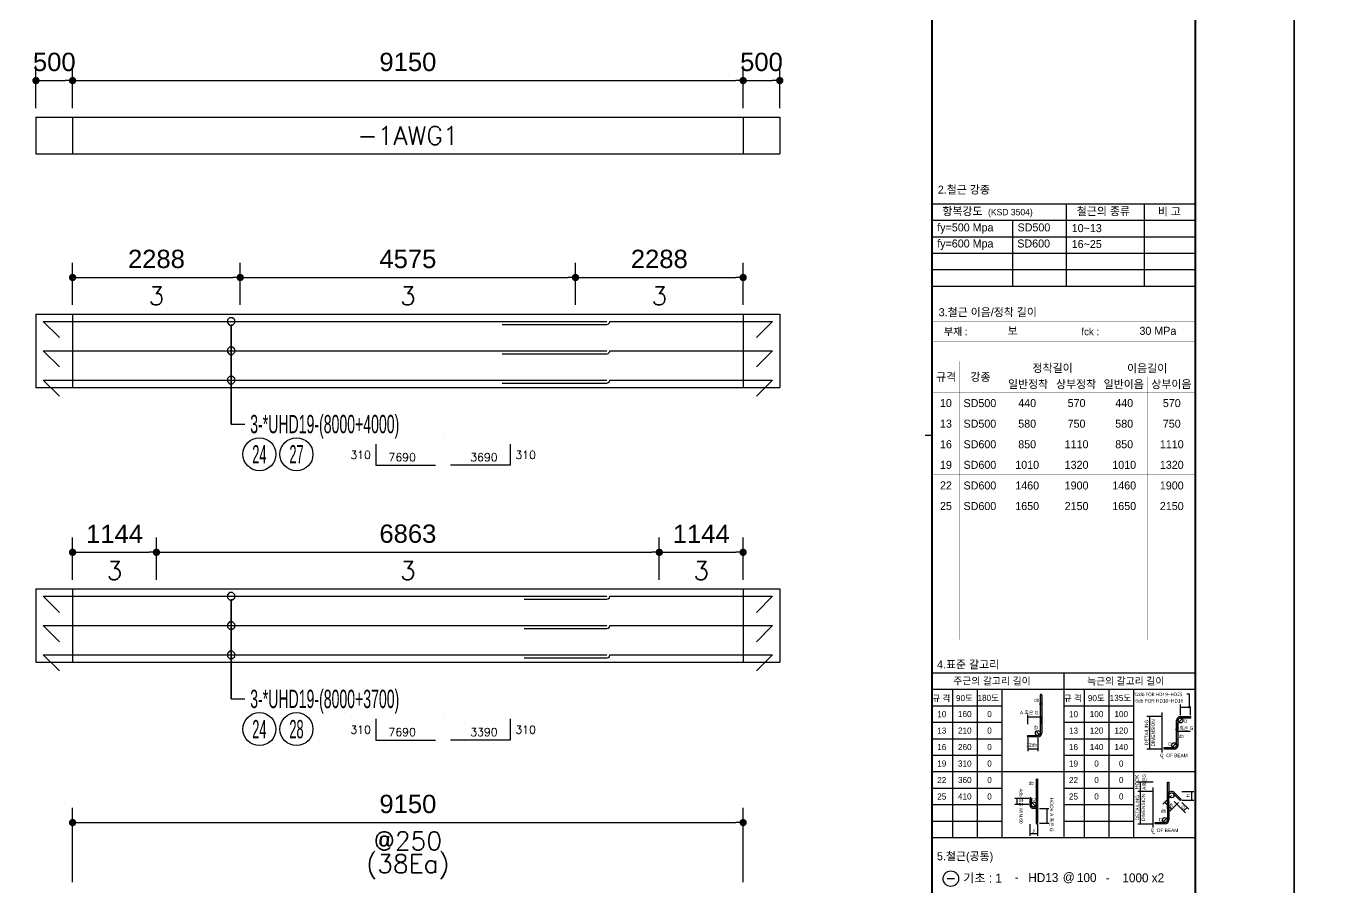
# Model space of a CAD drawing. Header units: millimetres. Extents: x 350420 to 672135, y -312840 to -44390.
# Drawn here: x 487304 to 505279, y -154890 to -143151 of the extents above; entities that cross this region are included whole.
import ezdxf
from ezdxf.enums import TextEntityAlignment as Align

# ---------------------------------------------------------------- set-up
doc = ezdxf.new("R2010")
doc.units = ezdxf.units.MM
doc.header["$LTSCALE"] = 65
doc.layers.get('Defpoints').update_dxf_attribs({"color": 145})
for name, color, linetype in [('00', 7, 'Continuous'), ('RP_DIM', 7, 'Continuous'), ('RP_TAG', 7, 'Continuous'), ('XDIM', 7, 'Continuous'), ('XREBAR', 1, 'Continuous'), ('XSTRUCT', 2, 'Continuous')]:
    doc.layers.add(name, color=color, linetype=linetype)
doc.styles.add('ARIAL', font='malgun.ttf')
doc.styles.add('HYULL', font='Dotum.ttf')
doc.styles.add('RPWK1', font='arial.ttf', dxfattribs={"bigfont": 'whgtxt.shx'})
doc.styles.add('RPWK2', font='romans.shx', dxfattribs={"bigfont": 'whgtxt.shx'})
doc.styles.get("Standard").update_dxf_attribs({"font": 'arial.ttf'})
doc.styles.add('XRebar', font='Romans.shx', dxfattribs={"bigfont": 'whgtxt.shx'})
doc.styles.add('XRebarSheet', font='Hmkmrhd_0.ttf')
doc.dimstyles.new('NDIM', dxfattribs={"dimtxt": 3, "dimasz": 1.5, "dimexe": 2, "dimexo": 2, "dimgap": 1, "dimtad": 1, "dimdec": 0, "dimdsep": 46, "dimlunit": 6, "dimtxsty": 'ARIAL', "dimblk": 'DOT', "dimcen": 1, "dimclrd": 256, "dimclre": 7, "dimclrt": 3, "dimadec": 0, "dimazin": 0, "dimtfac": 1, "dimtdec": 0, "dimtix": 1, "dimtmove": 2, "dimatfit": 3, "dimldrblk": 'DOT', "dimfxl": 0, "dimtvp": 1, "dimtolj": 1, "dimlwd": -1, "dimlwe": -1, "dimarcsym": 0})
doc.dimstyles.new('XRebarm', dxfattribs={"dimscale": 100, "dimtxt": 2.5, "dimasz": 1, "dimexe": 2, "dimexo": 0, "dimgap": 1.25, "dimtad": 1, "dimdec": 0, "dimzin": 0, "dimdsep": 46, "dimtxsty": 'Standard', "dimblk": 'DOT', "dimcen": 0.09, "dimclrd": 7, "dimclre": 7, "dimclrt": 3, "dimadec": 0, "dimazin": 0, "dimtfac": 1, "dimtdec": 4, "dimtofl": 0, "dimtmove": 0, "dimatfit": 3, "dimfxl": 0, "dimtolj": 1, "dimtzin": 0, "dimarcsym": 0})

# ---------------------------------------------------------------- blocks, each defined once
blk = doc.blocks.new('_Dot')
at = {"color": 0, "linetype": 'ByBlock', "lineweight": -2}
blk.add_line((-0.5, 0), (-1, 0), dxfattribs=at)
at = {"color": 0, "linetype": 'ByBlock', "const_width": 0.5}
blk.add_lwpolyline([(-0.25, 0, 1), (0.25, 0, 1)], format="xyb", close=True, dxfattribs=at)
blk = doc.blocks.new('*D7')
at = {"color": 7, "transparency": 16777216}
for p, q in [((80432, 20451), (80432, 20463)), ((80477, 20451), (80477, 20463))]:
    blk.add_line(p, q, dxfattribs=at)
at = {"transparency": 16777216}
blk.add_line((80433, 20461), (80475, 20461), dxfattribs=at)
at = {"layer": 'Defpoints', "color": 0, "transparency": 16777216}
for p in [(80432, 20449), (80477, 20461), (80477, 20449)]:
    blk.add_point(p, dxfattribs=at)
at = {"transparency": 16777216, "xscale": 1.5, "yscale": 1.5, "zscale": 1.5, "rotation": 180}
blk.add_blockref('_Dot', (80432, 20461), dxfattribs=at)
at = {"transparency": 16777216, "xscale": 1.5, "yscale": 1.5, "zscale": 1.5}
blk.add_blockref('_Dot', (80477, 20461), dxfattribs=at)
blk = doc.blocks.new('*D8')
at = {"color": 7, "transparency": 16777216}
for p, q in [((76172, 19024), (76172, 19045)), ((76217, 19024), (76217, 19045))]:
    blk.add_line(p, q, dxfattribs=at)
at = {"transparency": 16777216}
blk.add_line((76215, 19043), (76174, 19043), dxfattribs=at)
at = {"layer": 'Defpoints', "color": 0, "transparency": 16777216}
for p in [(76172, 19043), (76172, 19022), (76217, 19022)]:
    blk.add_point(p, dxfattribs=at)
at = {"transparency": 16777216, "xscale": 1.5, "yscale": 1.5, "zscale": 1.5, "rotation": 180}
blk.add_blockref('_Dot', (76172, 19043), dxfattribs=at)
at = {"transparency": 16777216, "xscale": 1.5, "yscale": 1.5, "zscale": 1.5}
blk.add_blockref('_Dot', (76217, 19043), dxfattribs=at)
blk = doc.blocks.new('*D9')
at = {"transparency": 16777216}
blk.add_line((80158, 18181), (80199, 18181), dxfattribs=at)
at = {"layer": 'Defpoints', "color": 0, "transparency": 16777216}
for p in [(80156, 18181), (80201, 18181), (80201, 18181)]:
    blk.add_point(p, dxfattribs=at)
at = {"transparency": 16777216, "xscale": 1.5, "yscale": 1.5, "zscale": 1.5, "rotation": 180}
blk.add_blockref('_Dot', (80156, 18181), dxfattribs=at)
at = {"transparency": 16777216, "xscale": 1.5, "yscale": 1.5, "zscale": 1.5}
blk.add_blockref('_Dot', (80201, 18181), dxfattribs=at)
blk = doc.blocks.new('*D1497')
at = {"layer": 'Defpoints', "color": 0, "linetype": 'Continuous', "ltscale": 7.6496e-308, "transparency": 16777216}
for p in [(487935, -143891), (487435, -144266), (487935, -144266)]:
    blk.add_point(p, dxfattribs=at)
at = {"layer": 'XDIM', "color": 7, "linetype": 'Continuous', "lineweight": -2, "ltscale": 7.6496e-308, "transparency": 16777216}
for p, q in [((487435, -144266), (487435, -143691)), ((487935, -144266), (487935, -143691)), ((487535, -143891), (487835, -143891))]:
    blk.add_line(p, q, dxfattribs=at)
at = {"layer": 'XDIM', "color": 7, "linetype": 'Continuous', "lineweight": -2, "ltscale": 7.6496e-308, "transparency": 16777216, "xscale": 100, "yscale": 100, "zscale": 100, "rotation": 180}
blk.add_blockref('_Dot', (487435, -143891), dxfattribs=at)
at = {"layer": 'XDIM', "color": 7, "linetype": 'Continuous', "lineweight": -2, "ltscale": 7.6496e-308, "transparency": 16777216, "xscale": 100, "yscale": 100, "zscale": 100}
blk.add_blockref('_Dot', (487935, -143891), dxfattribs=at)
at = {"layer": 'XDIM', "color": 3, "linetype": 'Continuous', "ltscale": 7.6496e-308, "transparency": 16777216, "insert": (487685, -143638), "char_height": 250, "attachment_point": 5}
blk.add_mtext('\\A1;500', dxfattribs=at)
blk = doc.blocks.new('*D1498')
at = {"layer": 'Defpoints', "color": 0, "linetype": 'Continuous', "ltscale": 7.6496e-308, "transparency": 16777216}
for p in [(497085, -143891), (487935, -144266), (497085, -144266)]:
    blk.add_point(p, dxfattribs=at)
at = {"layer": 'XDIM', "color": 7, "linetype": 'Continuous', "lineweight": -2, "ltscale": 7.6496e-308, "transparency": 16777216}
for p, q in [((487935, -144266), (487935, -143691)), ((497085, -144266), (497085, -143691)), ((488035, -143891), (496985, -143891))]:
    blk.add_line(p, q, dxfattribs=at)
at = {"layer": 'XDIM', "color": 7, "linetype": 'Continuous', "lineweight": -2, "ltscale": 7.6496e-308, "transparency": 16777216, "xscale": 100, "yscale": 100, "zscale": 100, "rotation": 180}
blk.add_blockref('_Dot', (487935, -143891), dxfattribs=at)
at = {"layer": 'XDIM', "color": 7, "linetype": 'Continuous', "lineweight": -2, "ltscale": 7.6496e-308, "transparency": 16777216, "xscale": 100, "yscale": 100, "zscale": 100}
blk.add_blockref('_Dot', (497085, -143891), dxfattribs=at)
at = {"layer": 'XDIM', "color": 3, "linetype": 'Continuous', "ltscale": 7.6496e-308, "transparency": 16777216, "insert": (492510, -143638), "char_height": 250, "attachment_point": 5}
blk.add_mtext('\\A1;9150', dxfattribs=at)
blk = doc.blocks.new('*D1499')
at = {"layer": 'Defpoints', "color": 0, "linetype": 'Continuous', "ltscale": 7.6496e-308, "transparency": 16777216}
for p in [(497585, -143891), (497085, -144266), (497585, -144266)]:
    blk.add_point(p, dxfattribs=at)
at = {"layer": 'XDIM', "color": 7, "linetype": 'Continuous', "lineweight": -2, "ltscale": 7.6496e-308, "transparency": 16777216}
for p, q in [((497085, -144266), (497085, -143691)), ((497585, -144266), (497585, -143691)), ((497185, -143891), (497485, -143891))]:
    blk.add_line(p, q, dxfattribs=at)
at = {"layer": 'XDIM', "color": 7, "linetype": 'Continuous', "lineweight": -2, "ltscale": 7.6496e-308, "transparency": 16777216, "xscale": 100, "yscale": 100, "zscale": 100, "rotation": 180}
blk.add_blockref('_Dot', (497085, -143891), dxfattribs=at)
at = {"layer": 'XDIM', "color": 7, "linetype": 'Continuous', "lineweight": -2, "ltscale": 7.6496e-308, "transparency": 16777216, "xscale": 100, "yscale": 100, "zscale": 100}
blk.add_blockref('_Dot', (497585, -143891), dxfattribs=at)
at = {"layer": 'XDIM', "color": 3, "linetype": 'Continuous', "ltscale": 7.6496e-308, "transparency": 16777216, "insert": (497335, -143638), "char_height": 250, "attachment_point": 5}
blk.add_mtext('\\A1;500', dxfattribs=at)
blk = doc.blocks.new('*D1500')
at = {"layer": 'Defpoints', "color": 0, "linetype": 'Continuous', "ltscale": 7.6496e-308, "transparency": 16777216}
for p in [(490223, -146578), (487935, -146953), (490223, -146953)]:
    blk.add_point(p, dxfattribs=at)
at = {"layer": 'XDIM', "color": 7, "linetype": 'Continuous', "lineweight": -2, "ltscale": 7.6496e-308, "transparency": 16777216}
for p, q in [((487935, -146953), (487935, -146378)), ((490223, -146953), (490223, -146378)), ((488035, -146578), (490123, -146578))]:
    blk.add_line(p, q, dxfattribs=at)
at = {"layer": 'XDIM', "color": 7, "linetype": 'Continuous', "lineweight": -2, "ltscale": 7.6496e-308, "transparency": 16777216, "xscale": 100, "yscale": 100, "zscale": 100, "rotation": 180}
blk.add_blockref('_Dot', (487935, -146578), dxfattribs=at)
at = {"layer": 'XDIM', "color": 7, "linetype": 'Continuous', "lineweight": -2, "ltscale": 7.6496e-308, "transparency": 16777216, "xscale": 100, "yscale": 100, "zscale": 100}
blk.add_blockref('_Dot', (490223, -146578), dxfattribs=at)
at = {"layer": 'XDIM', "color": 3, "linetype": 'Continuous', "ltscale": 7.6496e-308, "transparency": 16777216, "insert": (489079, -146326), "char_height": 250, "attachment_point": 5}
blk.add_mtext('\\A1;2288', dxfattribs=at)
blk = doc.blocks.new('*D1501')
at = {"layer": 'Defpoints', "color": 0, "linetype": 'Continuous', "ltscale": 7.6496e-308, "transparency": 16777216}
for p in [(494798, -146578), (490223, -146953), (494798, -146953)]:
    blk.add_point(p, dxfattribs=at)
at = {"layer": 'XDIM', "color": 7, "linetype": 'Continuous', "lineweight": -2, "ltscale": 7.6496e-308, "transparency": 16777216}
for p, q in [((490223, -146953), (490223, -146378)), ((494798, -146953), (494798, -146378)), ((490323, -146578), (494698, -146578))]:
    blk.add_line(p, q, dxfattribs=at)
at = {"layer": 'XDIM', "color": 7, "linetype": 'Continuous', "lineweight": -2, "ltscale": 7.6496e-308, "transparency": 16777216, "xscale": 100, "yscale": 100, "zscale": 100, "rotation": 180}
blk.add_blockref('_Dot', (490223, -146578), dxfattribs=at)
at = {"layer": 'XDIM', "color": 7, "linetype": 'Continuous', "lineweight": -2, "ltscale": 7.6496e-308, "transparency": 16777216, "xscale": 100, "yscale": 100, "zscale": 100}
blk.add_blockref('_Dot', (494798, -146578), dxfattribs=at)
at = {"layer": 'XDIM', "color": 3, "linetype": 'Continuous', "ltscale": 7.6496e-308, "transparency": 16777216, "insert": (492510, -146326), "char_height": 250, "attachment_point": 5}
blk.add_mtext('\\A1;4575', dxfattribs=at)
blk = doc.blocks.new('*D1502')
at = {"layer": 'Defpoints', "color": 0, "linetype": 'Continuous', "ltscale": 7.6496e-308, "transparency": 16777216}
for p in [(497085, -146578), (494798, -146953), (497085, -146953)]:
    blk.add_point(p, dxfattribs=at)
at = {"layer": 'XDIM', "color": 7, "linetype": 'Continuous', "lineweight": -2, "ltscale": 7.6496e-308, "transparency": 16777216}
for p, q in [((494798, -146953), (494798, -146378)), ((497085, -146953), (497085, -146378)), ((494898, -146578), (496985, -146578))]:
    blk.add_line(p, q, dxfattribs=at)
at = {"layer": 'XDIM', "color": 7, "linetype": 'Continuous', "lineweight": -2, "ltscale": 7.6496e-308, "transparency": 16777216, "xscale": 100, "yscale": 100, "zscale": 100, "rotation": 180}
blk.add_blockref('_Dot', (494798, -146578), dxfattribs=at)
at = {"layer": 'XDIM', "color": 7, "linetype": 'Continuous', "lineweight": -2, "ltscale": 7.6496e-308, "transparency": 16777216, "xscale": 100, "yscale": 100, "zscale": 100}
blk.add_blockref('_Dot', (497085, -146578), dxfattribs=at)
at = {"layer": 'XDIM', "color": 3, "linetype": 'Continuous', "ltscale": 7.6496e-308, "transparency": 16777216, "insert": (495941, -146326), "char_height": 250, "attachment_point": 5}
blk.add_mtext('\\A1;2288', dxfattribs=at)
blk = doc.blocks.new('*D1503')
at = {"layer": 'Defpoints', "color": 0, "linetype": 'Continuous', "ltscale": 7.6496e-308, "transparency": 16777216}
for p in [(489079, -150328), (487935, -150703), (489079, -150703)]:
    blk.add_point(p, dxfattribs=at)
at = {"layer": 'XDIM', "color": 7, "linetype": 'Continuous', "lineweight": -2, "ltscale": 7.6496e-308, "transparency": 16777216}
for p, q in [((487935, -150703), (487935, -150128)), ((489079, -150703), (489079, -150128)), ((488035, -150328), (488979, -150328))]:
    blk.add_line(p, q, dxfattribs=at)
at = {"layer": 'XDIM', "color": 7, "linetype": 'Continuous', "lineweight": -2, "ltscale": 7.6496e-308, "transparency": 16777216, "xscale": 100, "yscale": 100, "zscale": 100, "rotation": 180}
blk.add_blockref('_Dot', (487935, -150328), dxfattribs=at)
at = {"layer": 'XDIM', "color": 7, "linetype": 'Continuous', "lineweight": -2, "ltscale": 7.6496e-308, "transparency": 16777216, "xscale": 100, "yscale": 100, "zscale": 100}
blk.add_blockref('_Dot', (489079, -150328), dxfattribs=at)
at = {"layer": 'XDIM', "color": 3, "linetype": 'Continuous', "ltscale": 7.6496e-308, "transparency": 16777216, "insert": (488507, -150078), "char_height": 250, "attachment_point": 5}
blk.add_mtext('\\A1;1144', dxfattribs=at)
blk = doc.blocks.new('*D1504')
at = {"layer": 'Defpoints', "color": 0, "linetype": 'Continuous', "ltscale": 7.6496e-308, "transparency": 16777216}
for p in [(495941, -150328), (489079, -150703), (495941, -150703)]:
    blk.add_point(p, dxfattribs=at)
at = {"layer": 'XDIM', "color": 7, "linetype": 'Continuous', "lineweight": -2, "ltscale": 7.6496e-308, "transparency": 16777216}
for p, q in [((489079, -150703), (489079, -150128)), ((495941, -150703), (495941, -150128)), ((489179, -150328), (495841, -150328))]:
    blk.add_line(p, q, dxfattribs=at)
at = {"layer": 'XDIM', "color": 7, "linetype": 'Continuous', "lineweight": -2, "ltscale": 7.6496e-308, "transparency": 16777216, "xscale": 100, "yscale": 100, "zscale": 100, "rotation": 180}
blk.add_blockref('_Dot', (489079, -150328), dxfattribs=at)
at = {"layer": 'XDIM', "color": 7, "linetype": 'Continuous', "lineweight": -2, "ltscale": 7.6496e-308, "transparency": 16777216, "xscale": 100, "yscale": 100, "zscale": 100}
blk.add_blockref('_Dot', (495941, -150328), dxfattribs=at)
at = {"layer": 'XDIM', "color": 3, "linetype": 'Continuous', "ltscale": 7.6496e-308, "transparency": 16777216, "insert": (492510, -150075), "char_height": 250, "attachment_point": 5}
blk.add_mtext('\\A1;6863', dxfattribs=at)
blk = doc.blocks.new('*D1505')
at = {"layer": 'Defpoints', "color": 0, "linetype": 'Continuous', "ltscale": 7.6496e-308, "transparency": 16777216}
for p in [(497085, -150328), (495941, -150703), (497085, -150703)]:
    blk.add_point(p, dxfattribs=at)
at = {"layer": 'XDIM', "color": 7, "linetype": 'Continuous', "lineweight": -2, "ltscale": 7.6496e-308, "transparency": 16777216}
for p, q in [((495941, -150703), (495941, -150128)), ((497085, -150703), (497085, -150128)), ((496041, -150328), (496985, -150328))]:
    blk.add_line(p, q, dxfattribs=at)
at = {"layer": 'XDIM', "color": 7, "linetype": 'Continuous', "lineweight": -2, "ltscale": 7.6496e-308, "transparency": 16777216, "xscale": 100, "yscale": 100, "zscale": 100, "rotation": 180}
blk.add_blockref('_Dot', (495941, -150328), dxfattribs=at)
at = {"layer": 'XDIM', "color": 7, "linetype": 'Continuous', "lineweight": -2, "ltscale": 7.6496e-308, "transparency": 16777216, "xscale": 100, "yscale": 100, "zscale": 100}
blk.add_blockref('_Dot', (497085, -150328), dxfattribs=at)
at = {"layer": 'XDIM', "color": 3, "linetype": 'Continuous', "ltscale": 7.6496e-308, "transparency": 16777216, "insert": (496513, -150078), "char_height": 250, "attachment_point": 5}
blk.add_mtext('\\A1;1144', dxfattribs=at)
blk = doc.blocks.new('*D1506')
at = {"layer": 'Defpoints', "color": 0, "linetype": 'Continuous', "ltscale": 7.6496e-308, "transparency": 16777216}
for p in [(497085, -154016), (487935, -154828), (497085, -154828)]:
    blk.add_point(p, dxfattribs=at)
at = {"layer": 'XDIM', "color": 7, "linetype": 'Continuous', "lineweight": -2, "ltscale": 7.6496e-308, "transparency": 16777216}
for p, q in [((487935, -154828), (487935, -153816)), ((497085, -154828), (497085, -153816)), ((488035, -154016), (496985, -154016))]:
    blk.add_line(p, q, dxfattribs=at)
at = {"layer": 'XDIM', "color": 7, "linetype": 'Continuous', "lineweight": -2, "ltscale": 7.6496e-308, "transparency": 16777216, "xscale": 100, "yscale": 100, "zscale": 100, "rotation": 180}
blk.add_blockref('_Dot', (487935, -154016), dxfattribs=at)
at = {"layer": 'XDIM', "color": 7, "linetype": 'Continuous', "lineweight": -2, "ltscale": 7.6496e-308, "transparency": 16777216, "xscale": 100, "yscale": 100, "zscale": 100}
blk.add_blockref('_Dot', (497085, -154016), dxfattribs=at)
at = {"layer": 'XDIM', "color": 3, "linetype": 'Continuous', "ltscale": 7.6496e-308, "transparency": 16777216, "insert": (492510, -153763), "char_height": 250, "attachment_point": 5}
blk.add_mtext('\\A1;9150', dxfattribs=at)
blk = doc.blocks.new('*U1799', base_point=(490297.2504, -148578.2164))
at = {"layer": 'RP_TAG', "color": 0, "linetype": 'Continuous', "ltscale": 100}
for centre in [(490483.7504, -148990.7164), (490990.0004, -148990.7164)]:
    blk.add_circle(centre, 225, dxfattribs=at)
at = {"layer": 'RP_TAG', "color": 0, "linetype": 'Continuous', "ltscale": 100, "style": 'RPWK1', "width": 0.55}
blk.add_text('3-*UHD19-(8000+4000)', height=250, dxfattribs=at).set_placement((490358.7504, -148578.2164), align=Align.MIDDLE_LEFT)
at = {"layer": 'RP_TAG', "color": 0, "linetype": 'Continuous', "ltscale": 100, "style": 'RPWK1', "width": 0.5}
for s, p in [('24', (490483.7504, -148990.7164)), ('27', (490990.0004, -148990.7164))]:
    blk.add_text(s, height=250, dxfattribs=at).set_placement(p, align=Align.MIDDLE_CENTER)
blk = doc.blocks.new('*U1800', base_point=(490297.2504, -152328.2164))
at = {"layer": 'RP_TAG', "color": 0, "linetype": 'Continuous', "ltscale": 100}
for centre in [(490483.7504, -152740.7164), (490990.0004, -152740.7164)]:
    blk.add_circle(centre, 225, dxfattribs=at)
at = {"layer": 'RP_TAG', "color": 0, "linetype": 'Continuous', "ltscale": 100, "style": 'RPWK1', "width": 0.55}
blk.add_text('3-*UHD19-(8000+3700)', height=250, dxfattribs=at).set_placement((490358.7504, -152328.2164), align=Align.MIDDLE_LEFT)
at = {"layer": 'RP_TAG', "color": 0, "linetype": 'Continuous', "ltscale": 100, "style": 'RPWK1', "width": 0.5}
for s, p in [('24', (490483.7504, -152740.7164)), ('28', (490990.0004, -152740.7164))]:
    blk.add_text(s, height=250, dxfattribs=at).set_placement(p, align=Align.MIDDLE_CENTER)
blk = doc.blocks.new('dhs_sheet2e')
h = blk.add_hatch(color=256)
edge = h.paths.add_edge_path()
edge.add_line((76299, 21797), (76299, 20646.2))
edge.add_arc((76224.2, 20646.2), 74.7, -90, 0, ccw=False)
edge.add_line((76224.2, 20571.5), (75925.3, 20571.5))
edge.add_arc((75925.3, 20549.1), 22.4, 90, 270)
edge.add_line((75925.3, 20526.7), (76224.2, 20526.7))
edge.add_arc((76224.2, 20646.2), 119.6, 270, 360)
edge.add_line((76343.8, 20646.2), (76343.8, 21797))
edge.add_arc((76321.4, 21797), 22.4, 0, 180)
blk.add_hatch(color=256).paths.add_polyline_path([(80850.3, 21144.3), (80551.4, 21144.3, 0.4142136), (80431.9, 21024.7), (80431.9, 20621.2), (80431.9, 20277.5, -0.4142136), (80357.1, 20202.7), (80058.2, 20202.7), (80058.2, 20157.9), (80357.1, 20157.9, 0.4142136), (80476.7, 20277.5), (80476.7, 20621.2), (80476.7, 21024.7, -0.4142136), (80551.4, 21099.4), (80850.3, 21099.4)])
h = blk.add_hatch(color=256)
h.paths.add_polyline_path([(76216.8, 18481.2, -0.2277351), (76172, 18387.9), (76172, 17913.3, 1), (76216.8, 17913.3)])
h.paths.add_polyline_path([(76216.8, 19258.4, 1), (76172, 19258.4), (76172, 18481.2, -0.1833618), (76153.2, 18431.7, -0.6790836), (76150.1, 18423.9, -0.2067221), (76146.9, 18425.3, -0.6466922), (76022.6, 18481.2), (76022.6, 18660.6, 1), (75977.7, 18660.6), (75977.7, 18481.2, 1), (76216.8, 18481.2)])
h.paths.add_polyline_path([(76153.2, 18431.7, -0.0300135), (76146.9, 18425.3, 0.2067221), (76150.1, 18423.9, 0.6790836)], flags=17)
h = blk.add_hatch(color=256)
h.paths.add_polyline_path([(80200.9, 19160.1), (80156.1, 19160.1), (80156.1, 18756.6, -0.2277351), (80200.9, 18850)])
h.paths.add_polyline_path([(80156.1, 18756.6), (80156.1, 18353.1), (80156.1, 18009.4, -0.4142136), (80081.4, 17934.7), (79782.5, 17934.7), (79782.5, 17889.8), (80081.4, 17889.8, 0.4142136), (80200.9, 18009.4), (80200.9, 18353.1), (80200.9, 18756.6, -0.6681786), (80328.5, 18809.5), (80539.9, 18598.1), (80571.6, 18629.8), (80360.2, 18841.2, 0.6681786)])
at = {"color": 7}
for p, q in [((73013.1, 36694), (81003.6, 36694)), ((77085.8, 36694), (77085.8, 34197)), ((79453.7, 36694), (79453.7, 34197)), ((73013.1, 36194.6), (81003.6, 36194.6)), ((75452.6, 36194.6), (75452.6, 34197)), ((73013.1, 35695.2), (81003.6, 35695.2)), ((73013.1, 35195.8), (81003.6, 35195.8)), ((73013.1, 34696.4), (81003.6, 34696.4)), ((73013.1, 34197), (81003.6, 34197)), ((73013.1, 29664.7), (72813.3, 29664.7)), ((80551.4, 21191.6), (80551.4, 21507.4)), ((80850.3, 21191.6), (80850.3, 21435)), ((76343.8, 20916), (76343.8, 21141.7)), ((79996, 21144.3), (79533, 21144.3)), ((80431.9, 20947.5), (80431.9, 20685.3)), ((79996, 20157.9), (79533, 20157.9)), ((79720.2, 19160.1), (79257.5, 19160.1)), ((79720.2, 18876.2), (79257.5, 18876.2)), ((79720.2, 18876.2), (79257.5, 18876.2)), ((80591.1, 18876.2), (80958.3, 18876.2)), ((75953.1, 18660.6), (75532.2, 18660.6)), ((75953.1, 18481.2), (75532.2, 18481.2)), ((80273.9, 18754.9), (80011.4, 18492.3)), ((80485.3, 18543.5), (80222.7, 18281)), ((80488.8, 18437.8), (80698.5, 18228.1)), ((80591.1, 18607.2), (80958.3, 18607.2)), ((80594.5, 18543.5), (80804.2, 18333.8)), ((76270.6, 18361.7), (76562.3, 18361.7)), ((75977.7, 17876.9), (75977.7, 17530.5)), ((76216.8, 17876.9), (76216.8, 17530.5)), ((76270.6, 17913.3), (76562.3, 17913.3)), ((79720.2, 17885.5), (79257.5, 17885.5)), ((73477.6, 16230.5), (73697, 16230.5))]:
    blk.add_line(p, q, dxfattribs=at)
at = {"color": 7, "ltscale": 2}
for p, q in [((73013.1, 22471.6), (81003.6, 22471.6)), ((77008.3, 22471.6), (77008.3, 17477.6)), ((73013.1, 21972.2), (81003.6, 21972.2)), ((73637.3, 21972.2), (73637.3, 17477.6)), ((74386.4, 21972.2), (74386.4, 17477.6)), ((75135.6, 21972.2), (75135.6, 17477.6)), ((77632.6, 21972.2), (77632.6, 17477.6)), ((78381.7, 21972.2), (78381.7, 17477.6)), ((79130.8, 21972.2), (79130.8, 17477.6)), ((73013.1, 21472.8), (75135.6, 21472.8)), ((77008.3, 21472.8), (79130.8, 21472.8)), ((75135.6, 19475.2), (77008.3, 19475.2)), ((79130.8, 19475.2), (81003.6, 19475.2)), ((73013.1, 17477.6), (81003.6, 17477.6))]:
    blk.add_line(p, q, dxfattribs=at)
for p, q in [((76299, 21797), (76299, 20646.2)), ((76343.8, 21797), (76343.8, 20646.2)), ((80742.8, 21835.3), (80817.5, 21835.3)), ((80817.5, 21835.3), (80817.5, 21432.5)), ((80553.3, 21432.5), (80848.4, 21432.5)), ((79607.9, 21142.4), (79607.9, 20159.8)), ((80431.9, 20277.5), (80431.9, 21024.7)), ((80476.7, 20277.5), (80476.7, 21024.7)), ((80498.6, 20971.9), (80604.3, 21077.5)), ((80551.4, 21144.3), (80850.3, 21144.3)), ((80850.3, 21099.4), (80551.4, 21099.4)), ((80850.3, 21144.3), (80850.3, 21099.4)), ((75925.3, 20571.5), (76224.2, 20571.5)), ((76224.2, 20526.7), (75925.3, 20526.7)), ((76277.1, 20593.4), (76171.4, 20699.1)), ((80835.3, 20687.8), (80431.9, 20687.8)), ((80058.2, 20202.7), (80357.1, 20202.7)), ((80058.2, 20157.9), (80058.2, 20202.7)), ((80357.1, 20157.9), (80058.2, 20157.9)), ((80304.3, 20224.6), (80410, 20330.3)), ((76172, 19258.4), (76172, 18481.2)), ((76216.8, 19258.4), (76216.8, 18481.2)), ((79332.2, 19158.3), (79332.2, 18878.1)), ((79332.2, 18874.3), (79332.2, 17887.4)), ((80328.5, 18809.5), (80539.9, 18598.1)), ((80360.2, 18841.2), (80571.6, 18629.8)), ((80883.4, 18874.3), (80883.4, 18609.1)), ((75592.1, 18659.1), (75592.1, 18482.7)), ((75977.7, 18660.6), (75977.7, 18481.2)), ((76022.6, 18660.6), (76022.6, 18481.2)), ((76150.1, 18428.4), (76044.4, 18534.1)), ((80065.6, 18544), (80274.3, 18335.3)), ((80156.1, 18353.1), (80156.1, 18756.6)), ((80200.9, 18353.1), (80200.9, 18756.6)), ((80357.7, 18568.9), (80698.5, 18228.1)), ((80539.9, 18598.1), (80571.6, 18629.8)), ((80749.9, 18385.4), (80646.9, 18282.4)), ((76502.4, 18360.2), (76502.4, 17914.8)), ((80028.6, 17956.6), (80134.2, 18062.2)), ((80156.1, 18353.1), (80156.1, 18009.4)), ((80200.9, 18353.1), (80200.9, 18009.4)), ((76215.3, 17590.4), (75979.2, 17590.4)), ((79782.5, 17889.8), (79782.5, 17934.7)), ((79782.5, 17934.7), (80081.4, 17934.7)), ((80081.4, 17889.8), (79782.5, 17889.8))]:
    blk.add_line(p, q)
at = {"color": 1}
for p, q in [((75925.3, 20916), (75925.3, 21199.6)), ((76299, 21501), (76299, 21548.4)), ((76342.3, 21546.4), (76300.5, 21546.4)), ((76343.8, 21501), (76343.8, 21548.4)), ((75926.8, 21139.7), (76342.3, 21139.7)), ((75925.3, 20500.1), (75925.3, 20098.9)), ((76224.2, 20500.1), (76224.2, 20098.9)), ((76222.7, 20158.9), (75926.8, 20158.9))]:
    blk.add_line(p, q, dxfattribs=at)
at = {"linetype": 'Continuous'}
for p, q in [((79998.5, 20053.3), (79998.5, 21263.8)), ((79722.7, 17785.2), (79722.7, 18995.8))]:
    blk.add_line(p, q, dxfattribs=at)
at = {"color": 4}
for p, q in [((80156.1, 19160.1), (80200.9, 19160.1)), ((80156.1, 18756.6), (80156.1, 19160.1)), ((80200.9, 19160.1), (80200.9, 18850)), ((76172, 18387.9), (76172, 17913.3)), ((76216.8, 18481.2), (76216.8, 17913.3))]:
    blk.add_line(p, q, dxfattribs=at)
at = {"color": 7}
blk.add_lwpolyline([(84000, 0), (84000, 59329.4), (0, 59329.4), (0, 0)], close=True, dxfattribs=at)
at = {"color": 30, "const_width": 64.9}
blk.add_lwpolyline([(81003.6, 57331.7), (2996.4, 57331.7), (2996.4, 1997.6), (81003.6, 1997.6)], close=True, dxfattribs=at)
at = {"color": 30}
for points, const_width in [([(73013.1, 1997.6), (73013.1, 57331.7)], 64.9), ([(73013.1, 37482.7), (81003.6, 37482.7)], 1.25)]:
    blk.add_lwpolyline(points, dxfattribs=dict(at, const_width=const_width))
at = {"ltscale": 2, "const_width": 1.25}
for points in [[(73013.1, 36694), (73013.1, 34197)], [(81003.6, 36694), (81003.6, 34197)], [(73013.1, 33114.4), (73013.1, 32518)], [(81003.6, 32518), (81003.6, 33114.4)], [(73013.1, 31595.4), (73013.1, 23480)], [(81003.6, 23480), (81003.6, 31595.4)]]:
    blk.add_lwpolyline(points, dxfattribs=at)
at = {"color": 7, "const_width": 1.25}
for points in [[(73013.1, 33114.4), (81003.6, 33114.4)], [(75010.7, 32518), (75010.7, 33114.4)], [(77008.3, 33114.4), (77008.3, 32518)], [(79005.9, 32518), (79005.9, 33114.4)], [(73013.1, 32518), (81003.6, 32518)], [(73013.1, 31920), (81003.6, 31920)], [(73839.2, 31920), (73839.2, 23480)], [(75231.7, 31920), (75231.7, 23480)], [(78117.6, 31920), (78117.6, 23480)], [(75231.7, 31445.6), (81003.6, 31445.6)], [(76674.7, 31445.6), (76674.7, 23480)], [(79560.6, 31445.6), (79560.6, 23480)], [(73013.1, 30971.1), (81003.6, 30971.1)], [(73013.1, 30346.9), (81003.6, 30346.9)], [(73013.1, 29722.6), (81003.6, 29722.6)], [(73013.1, 29098.3), (81003.6, 29098.3)], [(73013.1, 28474.1), (81003.6, 28474.1)], [(73013.1, 27849.8), (81003.6, 27849.8)], [(73013.1, 27225.6), (81003.6, 27225.6)], [(73013.1, 26601.3), (81003.6, 26601.3)], [(73013.1, 25977.1), (81003.6, 25977.1)], [(73013.1, 25352.8), (81003.6, 25352.8)], [(73013.1, 24728.5), (81003.6, 24728.5)], [(73013.1, 24104.3), (81003.6, 24104.3)], [(73013.1, 23480), (81003.6, 23480)]]:
    blk.add_lwpolyline(points, dxfattribs=at)
at = {"color": 7, "ltscale": 2, "const_width": 1.25}
blk.add_lwpolyline([(77008.3, 32518), (77008.3, 33114.4)], dxfattribs=at)
for centre, radius in [((80817.5, 21432.5), 22.4), ((80817.5, 21432.5), 11.2), ((80551.4, 21024.7), 74.7), ((80498.6, 20971.9), 4.48), ((80604.3, 21077.5), 4.48), ((76171.4, 20699.1), 4.48), ((76277.1, 20593.4), 4.48), ((80357.1, 20277.5), 74.7), ((80304.3, 20224.6), 4.48), ((80410, 20330.3), 4.48), ((80275.7, 18756.6), 74.7), ((76044.4, 18534.1), 4.48), ((76150.1, 18428.4), 4.48), ((80081.4, 18009.4), 74.7), ((80134.2, 18062.2), 4.48), ((80028.6, 17956.6), 4.48)]:
    blk.add_circle(centre, radius)
at = {"color": 4}
for centre in [(76224.2, 20646.2), (76097.3, 18481.2)]:
    blk.add_circle(centre, 74.7, dxfattribs=at)
at = {"color": 7, "linetype": 'Continuous'}
blk.add_circle((73588.4, 16228.7), 234.1, dxfattribs=at).dxf.unprotected_set("ltscale", 0)
for centre, radius, start, end in [((76321.4, 21797), 22.4, 0, 180), ((80551.4, 21024.7), 119.6, 90, 180), ((80551.4, 21024.7), 74.7, 90, 180), ((75925.3, 20549.1), 22.4, 90, 270), ((76224.2, 20646.2), 119.6, 270, 0), ((76224.2, 20646.2), 74.7, 270, 0), ((80357.1, 20277.5), 74.7, 270, 0), ((80357.1, 20277.5), 119.6, 270, 0), ((80275.7, 18756.6), 119.6, 45, 180), ((76000.1, 18660.6), 22.4, 0, 180), ((76097.3, 18481.2), 119.6, 180, 0), ((76097.3, 18481.2), 74.7, 180, 0), ((80081.4, 18009.4), 119.6, 270, 0), ((80081.4, 18009.4), 74.7, 270, 0)]:
    blk.add_arc(centre, radius, start, end)
at = {"color": 4}
blk.add_arc((76194.4, 17913.3), 22.4, 180, 0, dxfattribs=at)
at = {"color": 1, "rotation": 180}
for p, xscale, yscale, zscale in [((76299, 21546.4), 1.5, 1.5, 1.5), ((75925.3, 21139.7), 11.98573127229489, 11.98573127229489, 11.98573127229489), ((75925.3, 20158.9), 11.98573127229489, 11.98573127229489, 11.98573127229489)]:
    blk.add_blockref('_Dot', p, dxfattribs=dict(at, xscale=xscale, yscale=yscale, zscale=zscale))
at = {"color": 1}
for p, xscale, yscale, zscale in [((76343.8, 21546.4), 1.5, 1.5, 1.5), ((76343.8, 21139.7), 1.498216409036861, 1.498216409036861, 1.498216409036861), ((76224.2, 20158.9), 11.98573127229489, 11.98573127229489, 11.98573127229489)]:
    blk.add_blockref('_Dot', p, dxfattribs=dict(at, xscale=xscale, yscale=yscale, zscale=zscale))
for p, xscale, yscale, zscale, rotation in [((80551.4, 21432.5), 14.98216409036861, 14.98216409036861, 14.98216409036861, 180), ((79607.9, 21144.3), 14.98216409036861, 14.98216409036861, 14.98216409036861, 90), ((80431.9, 20687.8), 14.98216409036861, 14.98216409036861, 14.98216409036861, 180), ((79607.9, 20157.9), 14.98216409036861, 14.98216409036861, 14.98216409036861, 270), ((79332.2, 19160.1), 14.98216409036861, 14.98216409036861, 14.98216409036861, 90), ((79332.2, 18876.2), 14.98216409036861, 14.98216409036861, 14.98216409036861, 90), ((79332.2, 18876.2), 1.872770511296076, 1.872770511296076, 1.872770511296076, 270), ((80883.4, 18876.2), 14.98216409036861, 14.98216409036861, 14.98216409036861, 90), ((75592.1, 18660.6), 11.98573127229489, 11.98573127229489, 11.98573127229489, 90), ((75592.1, 18481.2), 11.98573127229489, 11.98573127229489, 11.98573127229489, 270), ((80064, 18545), 14.98216409036862, 14.98216409036862, 14.98216409036862, 135.0000000000825), ((80751.2, 18386.8), 14.98216409036861, 14.98216409036861, 14.98216409036861, 45.00000000025245), ((80883.4, 18607.2), 14.98216409036861, 14.98216409036861, 14.98216409036861, 270), ((76502.4, 18361.7), 11.98573127229489, 11.98573127229489, 11.98573127229489, 90), ((80275.7, 18333.9), 14.98216409036862, 14.98216409036862, 14.98216409036862, 315.0000000000825), ((80645.5, 18281.1), 14.98216409036861, 14.98216409036861, 14.98216409036861, 225.0000000002524), ((75977.7, 17590.4), 11.98573127229489, 11.98573127229489, 11.98573127229489, 180), ((76502.4, 17913.3), 11.98573127229489, 11.98573127229489, 11.98573127229489, 270), ((79332.2, 17885.5), 14.98216409036861, 14.98216409036861, 14.98216409036861, 270)]:
    blk.add_blockref('_Dot', p, dxfattribs=dict(xscale=xscale, yscale=yscale, zscale=zscale, rotation=rotation))
for p, xscale, yscale, zscale in [((80850.3, 21432.5), 1.872770511296076, 1.872770511296076, 1.872770511296076), ((80850.3, 20687.8), 14.98216409036861, 14.98216409036861, 14.98216409036861), ((76216.8, 17590.4), 11.98573127229489, 11.98573127229489, 11.98573127229489)]:
    blk.add_blockref('_Dot', p, dxfattribs=dict(xscale=xscale, yscale=yscale, zscale=zscale))
at = {"color": 7, "style": 'XRebarSheet'}
for s, height, p in [('2.철근 강종', 242.71, (73193, 37000.1)), ('3.철근 이음/정착 길이', 242.711, (73219.2, 33284.8)), ('4.표준 갈고리', 242.71, (73168.2, 22602.8)), ('5.철근(공통)', 242.71, (73167, 16788))]:
    blk.add_text(s, height=height, dxfattribs=at).set_placement(p)
at = {"color": 3}
for s, height, style, p in [('항복강도', 242.71, 'XRebarSheet', (73329, 36346.4)), ('(KSD 3504)', 194.17, 'XRebarSheet', (74714.3, 36344.3)), ('철근의 종류', 242.71, 'XRebarSheet', (77406.6, 36345.3)), ('비 고', 242.71, 'XRebarSheet', (79864.2, 36338.4)), ('부재 :', 220, 'XRebarSheet', (73378.9, 32707.9)), ('fck :', 220, 'XRebarSheet', (77546.2, 32707.9)), ('규격', 242.71, 'XRebarSheet', (73138.4, 31320.7)), ('강종', 242.71, 'XRebarSheet', (74182, 31320.7)), ('주근의 갈고리 길이', 217.47, 'XRebarSheet', (73661.6, 22115.7)), ('늑근의 갈고리 길이', 217.47, 'XRebarSheet', (77716.4, 22111.4)), ('규 격', 184.85, 'XRebarSheet', (73024.7, 21609.3)), ('90도', 184.85, 'XRebarSheet', (73743.9, 21612.7)), ('180도', 184.85, 'XRebarSheet', (74396.5, 21618.3)), ('규 격', 184.85, 'XRebarSheet', (77015.8, 21609.3)), ('90도', 184.85, 'XRebarSheet', (77741.9, 21610.8)), ('135도', 184.85, 'XRebarSheet', (78402.8, 21618.5)), ('기초 : 1', 271.84, 'HYULL', (73958.2, 16112.5)), ('HD13', 271.84, 'HYULL', (75937.6, 16126.4)), ('@', 271.8, 'HYULL', (76981.9, 16143.6)), ('100', 271.84, 'HYULL', (77410.5, 16124.9)), ('1000 x2', 271.84, 'HYULL', (78789.8, 16118.6)), ('-', 271.8, 'HYULL', (75524.6, 16143.6)), ('-', 271.8, 'HYULL', (78283.3, 16120.3))]:
    blk.add_text(s, height=height, dxfattribs=dict(at, style=style)).set_placement(p)
for s, height, style, p in [('db', 104.88, 'HYULL', (76110.6, 21591.3)), ('12db FOR HD19~HD25', 104.875, 'ARIAL', (79128.8, 21763.4)), ('6db FOR HD10~HD16', 104.875, 'HYULL', (79181.1, 21570.1)), ('A 혹은 G', 104.88, 'HYULL', (75682.6, 21210.1)), ('D', 104.9, 'HYULL', (76121.8, 20758.8)), ('A 혹은 G', 104.88, 'HYULL', (80384, 20740.7)), ('D', 104.9, 'HYULL', (80656, 20944.7)), ('db', 104.88, 'HYULL', (80494.6, 20497.1)), ('12db', 104.88, 'HYULL', (75877.3, 20236.3)), ('C  OF BEAM', 104.88, 'HYULL', (79933.3, 19912.7)), ('L', 104.9, 'HYULL', (79978.2, 19870.3)), ('D', 104.9, 'HYULL', (80177.8, 20262.8)), ('db', 104.88, 'HYULL', (75947.2, 19073.7)), ('D', 104.9, 'HYULL', (79902.1, 17964.6)), ('db', 104.88, 'HYULL', (79955.9, 18229.1)), ('J', 104.9, 'HYULL', (76052.4, 17620.3)), ('C  OF BEAM', 104.88, 'HYULL', (79646.6, 17640.3)), ('L', 104.9, 'HYULL', (79691.4, 17597.9))]:
    blk.add_text(s, height=height, dxfattribs=dict(style=style)).set_placement(p)
at = {"style": 'HYULL'}
for s, height, rotation, p in [('DETAILING', 104.88, 90, (79572.8, 20283)), ('DIMENSION', 104.88, 90, (79773.2, 20238.9)), ('HOOK', 104.88, 90, (79280.6, 18949.8)), ('A혹은G', 104.88, 90, (79503.2, 18925.5)), ('4db 혹은 MIN.60', 104.875, 270, (75662.8, 18959.9)), ('H', 104.9, 90, (80828.6, 18696.9)), ('D', 104.9, 270, (76045.4, 18676.8)), ('HOOK A 혹은 G', 104.875, 270, (76588.8, 18683)), ('DETAILING', 104.88, 90, (79297.1, 18001.8)), ('DIMENSION', 104.88, 90, (79475.3, 17979.8))]:
    blk.add_text(s, height=height, rotation=rotation, dxfattribs=at).set_placement(p)
at = {"style": 'HYULL', "width": 0.8}
for s, height, rotation, p in [('6db', 104.88, 315, (80113.5, 18528.3)), ('D', 104.9, 45, (80638.1, 18324.3))]:
    blk.add_text(s, height=height, rotation=rotation, dxfattribs=at).set_placement(p)
for base, p1, p2, picture, middle in [((80476.7, 20461.4), (80431.9, 20449.3), (80476.7, 20449.3), '*D7', (80454.3, 20461.4)), ((76172, 19043.3), (76216.8, 19021.8), (76172, 19021.8), '*D8', (76194.4, 19043.3)), ((80200.9, 18181.3), (80156.1, 18181.3), (80200.9, 18181.3), '*D9', (80178.5, 18181.3))]:
    dim = blk.add_linear_dim(base=base, p1=p1, p2=p2, text=' ', dimstyle='NDIM')
    dim.commit()
    dim.dimension.update_dxf_attribs({"geometry": picture, "text_midpoint": middle})
blk = doc.blocks.new('DFHDHBSD')
at = {"color": 7, "ltscale": 2}
for p, q in [((36507, 10487), (37568, 10487)), ((38504, 10487), (39565, 10487)), ((36507, 10237), (37568, 10237)), ((38504, 10237), (39565, 10237)), ((36507, 9987), (37568, 9987)), ((38504, 9987), (39565, 9987)), ((36507, 9738), (37568, 9738)), ((38504, 9738), (39565, 9738)), ((36507, 9488), (37568, 9488)), ((38504, 9488), (39565, 9488)), ((36507, 9238), (37568, 9238)), ((38504, 9238), (39565, 9238)), ((36507, 8988), (37568, 8988)), ((38504, 8988), (39565, 8988))]:
    blk.add_line(p, q, dxfattribs=at)
at = {"color": 255, "xscale": 0.5, "yscale": 0.5, "zscale": 0.5}
blk.add_blockref('dhs_sheet2e', (0, 0), dxfattribs=at)
at = {"color": 3, "style": 'XRebarSheet'}
for s, height, p in [('fy=500 Mpa', 121.4, (36587, 17928)), ('SD500', 121.4, (37805, 17928)), ('10~13', 121.4, (38626, 17917)), ('fy=600 Mpa', 121.4, (36587, 17684)), ('SD600', 121.4, (37801, 17684)), ('16~25', 121.4, (38626, 17676)), ('보', 121, (37656, 16360)), ('30 MPa', 121.4, (39653, 16360))]:
    blk.add_text(s, height=height, dxfattribs=at).set_placement(p)
for s, height, p in [('정착길이', 121.4, (38336, 15856)), ('이음길이', 121.4, (39770, 15852)), ('일반정착', 121.4, (37965, 15612)), ('상부정착', 121.4, (38693, 15612)), ('일반이음', 121.4, (39415, 15612)), ('상부이음', 121.4, (40137, 15612)), ('10', 121.4, (36719, 15326)), ('SD500', 121.4, (37234, 15325)), ('440', 121.4, (37951, 15325)), ('570', 121.4, (38700, 15325)), ('440', 121.4, (39422, 15325)), ('570', 121.4, (40143, 15325)), ('13', 121.4, (36719, 15014)), ('SD500', 121.4, (37234, 15013)), ('580', 121.4, (37951, 15013)), ('750', 121.4, (38700, 15013)), ('580', 121.4, (39422, 15013)), ('750', 121.4, (40143, 15013)), ('16', 121.4, (36719, 14701)), ('SD600', 121.4, (37234, 14701)), ('850', 121.4, (37951, 14701)), ('1110', 121.4, (38700, 14701)), ('850', 121.4, (39422, 14701)), ('1110', 121.4, (40143, 14701)), ('19', 121.4, (36719, 14389)), ('SD600', 121.4, (37234, 14389)), ('1010', 121.4, (37951, 14389)), ('1320', 121.4, (38700, 14389)), ('1010', 121.4, (39422, 14389)), ('1320', 121.4, (40143, 14389)), ('22', 121.4, (36719, 14077)), ('SD600', 121.4, (37234, 14076)), ('1460', 121.4, (37951, 14076)), ('1900', 121.4, (38700, 14076)), ('1460', 121.4, (39422, 14076)), ('1900', 121.4, (40143, 14076)), ('25', 121.4, (36719, 13765)), ('SD600', 121.4, (37234, 13764)), ('1650', 121.4, (37951, 13764)), ('2150', 121.4, (38700, 13764)), ('1650', 121.4, (39422, 13764)), ('2150', 121.4, (40143, 13764)), ('10', 92.4, (36656, 10609)), ('160', 92.4, (37005, 10610)), ('0', 92.4, (37380, 10610)), ('10', 92.4, (38653, 10609)), ('100', 92.4, (39003, 10610)), ('100', 92.4, (39377, 10610)), ('13', 92.4, (36656, 10359)), ('210', 92.4, (37005, 10360)), ('0', 92.4, (37380, 10360)), ('13', 92.4, (38653, 10359)), ('120', 92.4, (39003, 10360)), ('120', 92.4, (39377, 10360)), ('16', 92.4, (36656, 10110)), ('260', 92.4, (37005, 10110)), ('0', 92.4, (37380, 10110)), ('16', 92.4, (38653, 10110)), ('140', 92.4, (39003, 10110)), ('140', 92.4, (39377, 10110)), ('19', 92.4, (36656, 9860)), ('310', 92.4, (37005, 9860)), ('0', 92.4, (37380, 9860)), ('19', 92.4, (38653, 9860)), ('0', 92.4, (39003, 9860)), ('0', 92.4, (39377, 9860)), ('22', 92.4, (36656, 9610)), ('360', 92.4, (37005, 9611)), ('0', 92.4, (37380, 9611)), ('22', 92.4, (38653, 9610)), ('0', 92.4, (39003, 9611)), ('0', 92.4, (39377, 9611)), ('25', 92.4, (36656, 9360)), ('410', 92.4, (37005, 9361)), ('0', 92.4, (37380, 9361)), ('25', 92.4, (38653, 9360)), ('0', 92.4, (39003, 9361)), ('0', 92.4, (39377, 9361))]:
    blk.add_text(s, height=height, dxfattribs=at).set_placement(p, align=Align.MIDDLE_CENTER)

msp = doc.modelspace()

# ---------------------------------------------------------------- linework, layer by layer
at = {"layer": 'RP_DIM', "color": 7, "linetype": 'Continuous', "ltscale": 100}
for points in [[(490098.3, -148578.2), (490098.3, -147228.2), (490119, -147228.2), (490148.3, -147198.9), (490148.3, -147157.5), (490119, -147128.2), (490077.6, -147128.2), (490048.3, -147157.5), (490048.3, -147198.9), (490077.6, -147228.2), (490119, -147228.2), (490098.3, -147228.2), (490098.3, -148578.2), (490285.8, -148578.2)], [(490148.3, -147557.5), (490119, -147528.2), (490077.6, -147528.2), (490048.3, -147557.5), (490048.3, -147598.9), (490077.6, -147628.2), (490119, -147628.2), (490148.3, -147598.9), (490148.3, -147557.5)], [(490148.3, -147957.5), (490119, -147928.2), (490077.6, -147928.2), (490048.3, -147957.5), (490048.3, -147998.9), (490077.6, -148028.2), (490119, -148028.2), (490148.3, -147998.9), (490148.3, -147957.5)], [(490098.3, -152328.2), (490098.3, -150978.2), (490119, -150978.2), (490148.3, -150948.9), (490148.3, -150907.5), (490119, -150878.2), (490077.6, -150878.2), (490048.3, -150907.5), (490048.3, -150948.9), (490077.6, -150978.2), (490119, -150978.2), (490098.3, -150978.2), (490098.3, -152328.2), (490285.8, -152328.2)], [(490148.3, -151307.5), (490119, -151278.2), (490077.6, -151278.2), (490048.3, -151307.5), (490048.3, -151348.9), (490077.6, -151378.2), (490119, -151378.2), (490148.3, -151348.9), (490148.3, -151307.5)], [(490148.3, -151707.5), (490119, -151678.2), (490077.6, -151678.2), (490048.3, -151707.5), (490048.3, -151748.9), (490077.6, -151778.2), (490119, -151778.2), (490148.3, -151748.9), (490148.3, -151707.5)]]:
    msp.add_lwpolyline(points, dxfattribs=at)
at = {"layer": 'RP_TAG', "color": 250, "linetype": 'Continuous', "ltscale": 100}
for p, q in [((491641.2, -148765.7), (491641.2, -148765.7)), ((492991.6, -148765.7), (492991.6, -148765.7)), ((491641.2, -152515.7), (491641.2, -152515.7)), ((492991.6, -152515.7), (492991.6, -152515.7))]:
    msp.add_line(p, q, dxfattribs=at)
at = {"layer": 'RP_TAG', "color": 1, "linetype": 'Continuous', "ltscale": 100}
for points in [[(492075, -148852.4), (492075, -149140.7), (492889.1, -149140.7)], [(493905.7, -148852.4), (493905.7, -149140.7), (493091.6, -149140.7)], [(492075, -152602.4), (492075, -152890.7), (492889.1, -152890.7)], [(493905.7, -152602.4), (493905.7, -152890.7), (493091.6, -152890.7)]]:
    msp.add_lwpolyline(points, dxfattribs=at)
at = {"layer": 'XREBAR', "color": 1, "linetype": 'Continuous', "ltscale": 7.6496e-308}
for points in [[(487754.2, -147397.4), (487535, -147178.2), (495225, -147178.2), (495225, -147178.2)], [(493795, -147218.2), (493795, -147218.2), (495225, -147218.2), (495245, -147212.9), (495259.6, -147198.2), (495265, -147178.2), (497485, -147178.2), (497265.8, -147397.4)], [(487754.2, -147797.4), (487535, -147578.2), (495225, -147578.2), (495225, -147578.2)], [(493795, -147618.2), (493795, -147618.2), (495225, -147618.2), (495245, -147612.9), (495259.6, -147598.2), (495265, -147578.2), (497485, -147578.2), (497265.8, -147797.4)], [(487754.2, -148197.4), (487535, -147978.2), (495225, -147978.2), (495225, -147978.2)], [(493795, -148018.2), (493795, -148018.2), (495225, -148018.2), (495245, -148012.9), (495259.6, -147998.2), (495265, -147978.2), (497485, -147978.2), (497265.8, -148197.4)], [(487754.2, -151147.4), (487535, -150928.2), (495225, -150928.2), (495225, -150928.2)], [(494095, -150968.2), (494095, -150968.2), (495225, -150968.2), (495245, -150962.9), (495259.6, -150948.2), (495265, -150928.2), (497485, -150928.2), (497265.8, -151147.4)], [(487754.2, -151547.4), (487535, -151328.2), (495225, -151328.2), (495225, -151328.2)], [(494095, -151368.2), (494095, -151368.2), (495225, -151368.2), (495245, -151362.9), (495259.6, -151348.2), (495265, -151328.2), (497485, -151328.2), (497265.8, -151547.4)], [(487754.2, -151947.4), (487535, -151728.2), (495225, -151728.2), (495225, -151728.2)], [(494095, -151768.2), (494095, -151768.2), (495225, -151768.2), (495245, -151762.9), (495259.6, -151748.2), (495265, -151728.2), (497485, -151728.2), (497265.8, -151947.4)]]:
    msp.add_lwpolyline(points, dxfattribs=at)
at = {"layer": 'XSTRUCT', "color": 7, "linetype": 'Continuous', "ltscale": 7.6496e-308}
for p, q in [((487435, -144390.7), (487435, -144890.7)), ((497585, -144390.7), (497585, -144890.7)), ((487435, -147078.2), (487435, -148078.2)), ((497585, -147078.2), (497585, -148078.2)), ((487435, -150828.2), (487435, -151828.2)), ((497585, -150828.2), (497585, -151828.2))]:
    msp.add_line(p, q, dxfattribs=at)
at = {"layer": 'XSTRUCT', "color": 2, "linetype": 'Continuous', "ltscale": 7.6496e-308}
for p, q in [((487435, -144390.7), (487935, -144390.7)), ((497085, -144390.7), (497585, -144390.7)), ((487435, -144890.7), (487935, -144890.7)), ((497085, -144890.7), (497585, -144890.7)), ((487435, -147078.2), (487935, -147078.2)), ((487935, -147078.2), (497085, -147078.2)), ((497085, -147078.2), (497585, -147078.2)), ((487435, -148078.2), (487935, -148078.2)), ((487935, -148078.2), (497085, -148078.2)), ((497085, -148078.2), (497585, -148078.2)), ((487435, -150828.2), (487935, -150828.2)), ((487935, -150828.2), (497085, -150828.2)), ((497085, -150828.2), (497585, -150828.2)), ((487435, -151828.2), (487935, -151828.2)), ((487935, -151828.2), (497085, -151828.2)), ((497085, -151828.2), (497585, -151828.2))]:
    msp.add_line(p, q, dxfattribs=at)
at = {"layer": 'XSTRUCT', "color": 1, "linetype": 'Continuous', "ltscale": 7.6496e-308}
for p, q in [((487935, -144390.7), (497085, -144390.7)), ((487935, -144890.7), (497085, -144890.7))]:
    msp.add_line(p, q, dxfattribs=at)
at = {"layer": 'XSTRUCT', "color": 253, "linetype": 'Continuous', "ltscale": 7.6496e-308}
for p, q in [((487935, -144390.7), (487935, -144890.7)), ((497085, -144390.7), (497085, -144890.7)), ((487935, -147078.2), (487935, -148078.2)), ((497085, -147078.2), (497085, -148078.2)), ((487935, -150828.2), (487935, -151828.2)), ((497085, -150828.2), (497085, -151828.2))]:
    msp.add_line(p, q, dxfattribs=at)

# ---------------------------------------------------------------- block references
at = {"layer": '00', "xscale": 0.8999999981431359, "yscale": 0.8999999981431359, "zscale": 0.8999999981431359}
for p in [(466804.9, -162084.4), (504604.9, -162084.4)]:
    msp.add_blockref('DFHDHBSD', p, dxfattribs=at)
at = {"layer": 'RP_TAG', "color": 31, "linetype": 'Continuous', "ltscale": 1.15363e-317}
for name, p in [('*U1799', (490297.3, -148578.2)), ('*U1800', (490297.3, -152328.2))]:
    msp.add_blockref(name, p, dxfattribs=at)

# ---------------------------------------------------------------- texts
at = {"layer": 'RP_TAG', "color": 2, "linetype": 'Continuous', "ltscale": 100, "style": 'RPWK2'}
for p in [(492004.5, -149085.6), (492004.5, -152835.6)]:
    msp.add_text('310', height=108.89, dxfattribs=at).set_placement(p, align=Align.BOTTOM_RIGHT)
for p in [(492432.5, -149117.9), (492432.5, -152867.9)]:
    msp.add_text('7690', height=108.89, dxfattribs=at).set_placement(p, align=Align.BOTTOM_CENTER)
for s, p in [('3690', (493548.2, -149117.9)), ('3390', (493548.2, -152867.9))]:
    msp.add_text(s, height=108.89, rotation=359.99998, dxfattribs=at).set_placement(p, align=Align.BOTTOM_CENTER)
for p in [(493976.2, -149085.6), (493976.2, -152835.6)]:
    msp.add_text('310', height=108.89, rotation=359.99998, dxfattribs=at).set_placement(p, align=Align.BOTTOM_LEFT)
at = {"layer": 'XDIM', "color": 7, "linetype": 'Continuous', "ltscale": 7.6496e-308, "style": 'XRebar'}
for s, p in [('3', (489078.8, -146703.2)), ('3', (492510, -146703.2)), ('3', (495941.3, -146703.2)), ('3', (488506.9, -150453.2)), ('3', (492510, -150453.2)), ('3', (496513.1, -150453.2)), ('@250', (492510, -154140.7)), ('(38Ea)', (492510, -154453.2))]:
    msp.add_text(s, height=250, dxfattribs=at).set_placement(p, align=Align.TOP_CENTER)
at = {"layer": 'XSTRUCT', "color": 2, "linetype": 'Continuous', "ltscale": 7.6496e-308, "style": 'XRebar'}
msp.add_text('-1AWG1', height=250, dxfattribs=at).set_placement((492510, -144640.7), align=Align.MIDDLE_CENTER)

# ---------------------------------------------------------------- dimensions: what is measured, and where the dimension line sits
at = {"layer": 'XDIM', "color": 7, "linetype": 'Continuous', "ltscale": 7.6496e-308}
for base, p1, p2, picture, middle in [((487935, -143890.7), (487435, -144265.7), (487935, -144265.7), '*D1497', (487685, -143890.7)), ((497085, -143890.7), (487935, -144265.7), (497085, -144265.7), '*D1498', (492510, -143890.7)), ((497585, -143890.7), (497085, -144265.7), (497585, -144265.7), '*D1499', (497335, -143890.7)), ((490222.5003899, -146578.216354), (487935.0003899, -146953.216354), (490222.5003899, -146953.216354), '*D1500', (489078.7503899, -146578.216354)), ((494797.5, -146578.2), (490222.5, -146953.2), (494797.5, -146953.2), '*D1501', (492510, -146578.2)), ((497085.0003899, -146578.216354), (494797.5003899, -146953.216354), (497085.0003899, -146953.216354), '*D1502', (495941.2503899, -146578.216354)), ((489078.8, -150328.2), (487935, -150703.2), (489078.8, -150703.2), '*D1503', (488506.9, -150328.2)), ((495941.2503899, -150328.216354), (489078.7503899, -150703.216354), (495941.2503899, -150703.216354), '*D1504', (492510.0003899, -150328.216354)), ((497085, -150328.2), (495941.3, -150703.2), (497085, -150703.2), '*D1505', (496513.1, -150328.2)), ((497085, -154015.7), (487935, -154828.2), (497085, -154828.2), '*D1506', (492510, -154015.7))]:
    dim = msp.add_linear_dim(base=base, p1=p1, p2=p2, angle=0, dimstyle='XRebarm', override={"dimscale": 100}, dxfattribs=at)
    dim.commit()
    dim.dimension.update_dxf_attribs({"geometry": picture, "text_midpoint": middle, "dimtype": 161})

doc.saveas('drawing.dxf')
